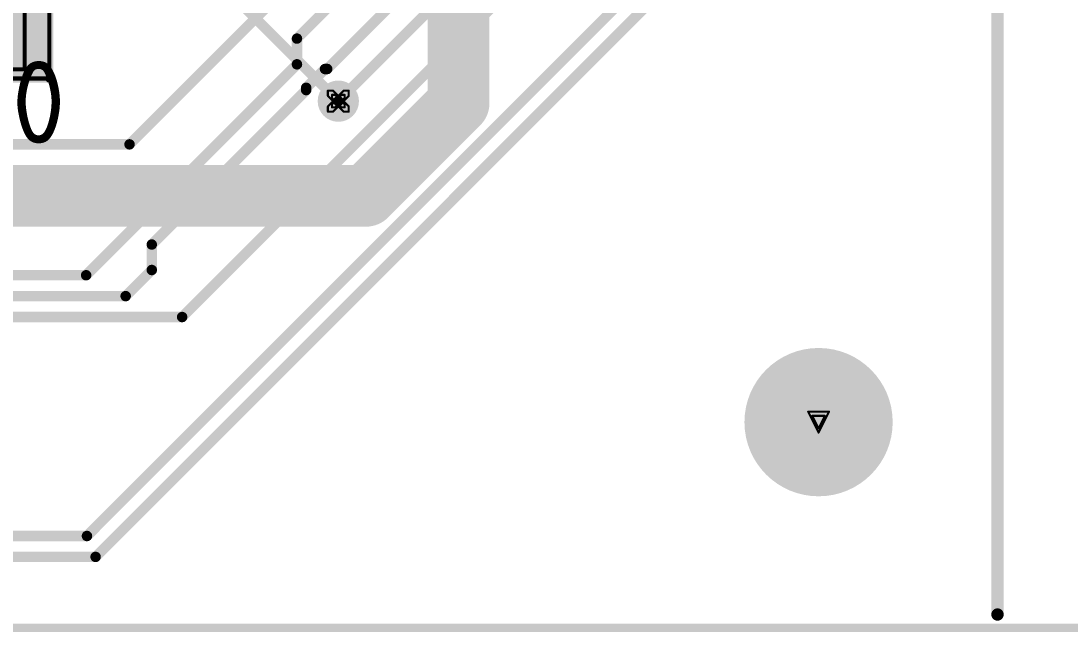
# Model space of a CAD drawing. Header units: millimetres. Extents: x 3219 to 51106, y -14166 to 2063.
# Drawn here: x 5642.09 to 5667.59, y 1760.26 to 1775.11 of the extents above; entities that cross this region are included whole.
import ezdxf

# ---------------------------------------------------------------- set-up
doc = ezdxf.new("R2010")
doc.units = ezdxf.units.MM
doc.layers.get('0').update_dxf_attribs({"lineweight": 53})
for name, color, linetype in [('Bottom Layer', 5, 'Continuous'), ('Bottom Solder', 6, 'Continuous'), ('Drill Drawing', 1, 'Continuous'), ('Mechanical 1', 6, 'Continuous'), ('Mechanical 13', 56, 'Continuous'), ('Mechanical 15', 56, 'Continuous'), ('Multi-Layer', 9, 'Continuous'), ('Top Layer', 1, 'Continuous'), ('Top Overlay', 2, 'Continuous'), ('Top Paste', 8, 'Continuous'), ('Top Solder', 216, 'Continuous')]:
    doc.layers.add(name, color=color, linetype=linetype)
doc.styles.add('GOST type B', font='GOST_B.TTF', dxfattribs={"height": 3.5})

# ---------------------------------------------------------------- blocks, each defined once
blk = doc.blocks.new('CAP__1206_109')
at = {"layer": 'Top Layer'}
for points in [[(-2, -0.8), (-2, 0.8), (-1, 0.8), (-1, -0.8)], [(1, -0.8), (1, 0.8), (2, 0.8), (2, -0.8)]]:
    blk.add_hatch(color=1, dxfattribs=at).paths.add_polyline_path(points)
at = {"layer": 'Top Paste'}
for points in [[(-2, -0.8), (-2, 0.8), (-1, 0.8), (-1, -0.8)], [(1, -0.8), (1, 0.8), (2, 0.8), (2, -0.8)]]:
    blk.add_hatch(color=8, dxfattribs=at).paths.add_polyline_path(points)
at = {"layer": 'Top Solder'}
for points in [[(-2.102, -0.902), (-2.102, 0.902), (-0.898, 0.902), (-0.898, -0.902)], [(0.898, -0.902), (0.898, 0.902), (2.102, 0.902), (2.102, -0.902)]]:
    blk.add_hatch(color=216, dxfattribs=at).paths.add_polyline_path(points)
at = {"layer": 'Mechanical 13'}
for points in [[(1.6, 0.775, 0.1, 0.1, 0), (-1.6, 0.775, 0.1, 0.1, 0)], [(-1.6, 0.775, 0.1, 0.1, 0), (-1.6, -0.775, 0.1, 0.1, 0)], [(1.6, 0.775, 0.1, 0.1, 0), (1.6, -0.775, 0.1, 0.1, 0)], [(1.6, -0.775, 0.1, 0.1, 0), (-1.6, -0.775, 0.1, 0.1, 0)]]:
    blk.add_lwpolyline(points, format="xyseb", dxfattribs=at)
for points in [[(-1.625, 0.775, 0.05, 0.05, 1), (-1.575, 0.775, 0.05, 0.05, 1)], [(-1.625, 0.775, 0.05, 0.05, 1), (-1.575, 0.775, 0.05, 0.05, 1)], [(1.575, 0.775, 0.05, 0.05, 1), (1.625, 0.775, 0.05, 0.05, 1)], [(1.575, 0.775, 0.05, 0.05, 1), (1.625, 0.775, 0.05, 0.05, 1)], [(-1.625, -0.775, 0.05, 0.05, 1), (-1.575, -0.775, 0.05, 0.05, 1)], [(-1.625, -0.775, 0.05, 0.05, 1), (-1.575, -0.775, 0.05, 0.05, 1)], [(1.575, -0.775, 0.05, 0.05, 1), (1.625, -0.775, 0.05, 0.05, 1)], [(1.575, -0.775, 0.05, 0.05, 1), (1.625, -0.775, 0.05, 0.05, 1)]]:
    blk.add_lwpolyline(points, format="xyseb", close=True, dxfattribs=at)
at = {"layer": 'Mechanical 15'}
for points in [[(-2.2, 1, 0.1, 0.1, 0), (-2.2, -1, 0.1, 0.1, 0)], [(2.2, 1, 0.1, 0.1, 0), (-2.2, 1, 0.1, 0.1, 0)], [(2.2, 1, 0.1, 0.1, 0), (2.2, -1, 0.1, 0.1, 0)], [(0, 0.5, 0.1, 0.1, 0), (0, -0.5, 0.1, 0.1, 0)], [(0.5, 0, 0.1, 0.1, 0), (-0.5, 0, 0.1, 0.1, 0)], [(2.2, -1, 0.1, 0.1, 0), (-2.2, -1, 0.1, 0.1, 0)]]:
    blk.add_lwpolyline(points, format="xyseb", dxfattribs=at)
for points in [[(-2.225, 1, 0.05, 0.05, 1), (-2.175, 1, 0.05, 0.05, 1)], [(-2.225, 1, 0.05, 0.05, 1), (-2.175, 1, 0.05, 0.05, 1)], [(2.175, 1, 0.05, 0.05, 1), (2.225, 1, 0.05, 0.05, 1)], [(2.175, 1, 0.05, 0.05, 1), (2.225, 1, 0.05, 0.05, 1)], [(-0.025, 0.5, 0.05, 0.05, 1), (0.025, 0.5, 0.05, 0.05, 1)], [(-0.525, 0, 0.05, 0.05, 1), (-0.475, 0, 0.05, 0.05, 1)], [(0.475, 0, 0.05, 0.05, 1), (0.525, 0, 0.05, 0.05, 1)], [(-0.025, -0.5, 0.05, 0.05, 1), (0.025, -0.5, 0.05, 0.05, 1)], [(-2.225, -1, 0.05, 0.05, 1), (-2.175, -1, 0.05, 0.05, 1)], [(-2.225, -1, 0.05, 0.05, 1), (-2.175, -1, 0.05, 0.05, 1)], [(2.175, -1, 0.05, 0.05, 1), (2.225, -1, 0.05, 0.05, 1)], [(2.175, -1, 0.05, 0.05, 1), (2.225, -1, 0.05, 0.05, 1)]]:
    blk.add_lwpolyline(points, format="xyseb", close=True, dxfattribs=at)
at = {"layer": 'Top Overlay'}
for points in [[(2.2, 1, 0.2, 0.2, 0), (-2.2, 1, 0.2, 0.2, 0)], [(-2.2, 1, 0.2, 0.2, 0), (-2.2, -1, 0.2, 0.2, 0)], [(2.2, 1, 0.2, 0.2, 0), (2.2, -1, 0.2, 0.2, 0)], [(2.2, -1, 0.2, 0.2, 0), (-2.2, -1, 0.2, 0.2, 0)]]:
    blk.add_lwpolyline(points, format="xyseb", dxfattribs=at)
for points in [[(-2.25, 1, 0.1, 0.1, 1), (-2.15, 1, 0.1, 0.1, 1)], [(-2.25, 1, 0.1, 0.1, 1), (-2.15, 1, 0.1, 0.1, 1)], [(2.15, 1, 0.1, 0.1, 1), (2.25, 1, 0.1, 0.1, 1)], [(2.15, 1, 0.1, 0.1, 1), (2.25, 1, 0.1, 0.1, 1)], [(-2.25, -1, 0.1, 0.1, 1), (-2.15, -1, 0.1, 0.1, 1)], [(-2.25, -1, 0.1, 0.1, 1), (-2.15, -1, 0.1, 0.1, 1)], [(2.15, -1, 0.1, 0.1, 1), (2.25, -1, 0.1, 0.1, 1)], [(2.15, -1, 0.1, 0.1, 1), (2.25, -1, 0.1, 0.1, 1)]]:
    blk.add_lwpolyline(points, format="xyseb", close=True, dxfattribs=at)

msp = doc.modelspace()

# ---------------------------------------------------------------- hatches: boundary and pattern name
at = {"layer": 'Bottom Layer'}
h = msp.add_hatch(color=5, dxfattribs=at)
edge = h.paths.add_edge_path()
edge.add_arc((5649.804, 1773.158), 0.4, 0, 360)
h = msp.add_hatch(color=5, dxfattribs=at)
edge = h.paths.add_edge_path()
edge.add_arc((5661.479, 1765.358), 1.7, 0, 360)
at = {"layer": 'Bottom Solder'}
h = msp.add_hatch(color=6, dxfattribs=at)
edge = h.paths.add_edge_path()
edge.add_arc((5649.804, 1773.158), 0.502, 0, 360)
h = msp.add_hatch(color=6, dxfattribs=at)
edge = h.paths.add_edge_path()
edge.add_arc((5661.479, 1765.358), 1.802, 0, 360)
at = {"layer": 'Multi-Layer'}
h = msp.add_hatch(color=9, dxfattribs=at)
edge = h.paths.add_edge_path()
edge.add_arc((5661.479, 1765.358), 1.7, 0, 360)
at = {"layer": 'Top Layer'}
h = msp.add_hatch(color=1, dxfattribs=at)
edge = h.paths.add_edge_path()
edge.add_arc((5649.804, 1773.158), 0.4, 0, 360)
h = msp.add_hatch(color=1, dxfattribs=at)
edge = h.paths.add_edge_path()
edge.add_arc((5661.479, 1765.358), 1.7, 0, 360)
at = {"layer": 'Top Solder'}
h = msp.add_hatch(color=216, dxfattribs=at)
edge = h.paths.add_edge_path()
edge.add_arc((5649.804, 1773.158), 0.502, 0, 360)
h = msp.add_hatch(color=216, dxfattribs=at)
edge = h.paths.add_edge_path()
edge.add_arc((5661.479, 1765.358), 1.802, 0, 360)

# ---------------------------------------------------------------- linework, layer by layer
at = {"layer": 'Bottom Layer'}
for points in [[(5652.729, 1773.108, 1.5, 1.5, 0), (5652.729, 1776.358, 1.5, 1.5, 0)], [(5647.428, 1775.534, 0.254, 0.254, 0), (5649.804, 1773.158, 0.254, 0.254, 0)], [(5650.479, 1770.858, 1.5, 1.5, 0), (5652.729, 1773.108, 1.5, 1.5, 0)], [(5639.729, 1770.858, 1.5, 1.5, 0), (5650.479, 1770.858, 1.5, 1.5, 0)]]:
    msp.add_lwpolyline(points, format="xyseb", dxfattribs=at)
for points in [[(5652.354, 1773.108, 0.75, 0.75, 1), (5653.104, 1773.108, 0.75, 0.75, 1)], [(5652.354, 1773.108, 0.75, 0.75, 1), (5653.104, 1773.108, 0.75, 0.75, 1)], [(5649.74, 1773.158, 0.127, 0.127, 1), (5649.867, 1773.158, 0.127, 0.127, 1)], [(5650.104, 1770.858, 0.75, 0.75, 1), (5650.854, 1770.858, 0.75, 0.75, 1)], [(5650.104, 1770.858, 0.75, 0.75, 1), (5650.854, 1770.858, 0.75, 0.75, 1)]]:
    msp.add_lwpolyline(points, format="xyseb", close=True, dxfattribs=at)
at = {"layer": 'Drill Drawing'}
for points in [[(5649.55, 1773.285, 0.0508, 0.0508, 0), (5649.55, 1773.412, 0.0508, 0.0508, 0)], [(5649.55, 1773.412, 0.0508, 0.0508, 0), (5649.677, 1773.412, 0.0508, 0.0508, 0)], [(5649.677, 1773.412, 0.0508, 0.0508, 0), (5649.804, 1773.285, 0.0508, 0.0508, 0)], [(5649.804, 1773.285, 0.0508, 0.0508, 0), (5649.931, 1773.412, 0.0508, 0.0508, 0)], [(5649.931, 1773.412, 0.0508, 0.0508, 0), (5650.058, 1773.412, 0.0508, 0.0508, 0)], [(5650.058, 1773.285, 0.0508, 0.0508, 0), (5650.058, 1773.412, 0.0508, 0.0508, 0)], [(5649.55, 1773.285, 0.0508, 0.0508, 0), (5649.677, 1773.158, 0.0508, 0.0508, 0)], [(5649.55, 1773.031, 0.0508, 0.0508, 0), (5649.677, 1773.158, 0.0508, 0.0508, 0)], [(5649.651, 1773.234, 0.0508, 0.0508, 0), (5649.651, 1773.311, 0.0508, 0.0508, 0)], [(5649.651, 1773.311, 0.0508, 0.0508, 0), (5649.727, 1773.311, 0.0508, 0.0508, 0)], [(5649.651, 1773.234, 0.0508, 0.0508, 0), (5649.727, 1773.158, 0.0508, 0.0508, 0)], [(5649.651, 1773.082, 0.0508, 0.0508, 0), (5649.727, 1773.158, 0.0508, 0.0508, 0)], [(5649.727, 1773.311, 0.0508, 0.0508, 0), (5649.804, 1773.234, 0.0508, 0.0508, 0)], [(5649.804, 1773.234, 0.0508, 0.0508, 0), (5649.88, 1773.311, 0.0508, 0.0508, 0)], [(5649.88, 1773.311, 0.0508, 0.0508, 0), (5649.956, 1773.311, 0.0508, 0.0508, 0)], [(5649.88, 1773.158, 0.0508, 0.0508, 0), (5649.956, 1773.234, 0.0508, 0.0508, 0)], [(5649.88, 1773.158, 0.0508, 0.0508, 0), (5649.956, 1773.082, 0.0508, 0.0508, 0)], [(5649.931, 1773.158, 0.0508, 0.0508, 0), (5650.058, 1773.285, 0.0508, 0.0508, 0)], [(5649.931, 1773.158, 0.0508, 0.0508, 0), (5650.058, 1773.031, 0.0508, 0.0508, 0)], [(5649.956, 1773.234, 0.0508, 0.0508, 0), (5649.956, 1773.311, 0.0508, 0.0508, 0)], [(5649.55, 1772.904, 0.0508, 0.0508, 0), (5649.55, 1773.031, 0.0508, 0.0508, 0)], [(5649.55, 1772.904, 0.0508, 0.0508, 0), (5649.677, 1772.904, 0.0508, 0.0508, 0)], [(5649.651, 1773.006, 0.0508, 0.0508, 0), (5649.651, 1773.082, 0.0508, 0.0508, 0)], [(5649.651, 1773.006, 0.0508, 0.0508, 0), (5649.727, 1773.006, 0.0508, 0.0508, 0)], [(5649.677, 1772.904, 0.0508, 0.0508, 0), (5649.804, 1773.031, 0.0508, 0.0508, 0)], [(5649.727, 1773.006, 0.0508, 0.0508, 0), (5649.804, 1773.082, 0.0508, 0.0508, 0)], [(5649.804, 1773.082, 0.0508, 0.0508, 0), (5649.88, 1773.006, 0.0508, 0.0508, 0)], [(5649.804, 1773.031, 0.0508, 0.0508, 0), (5649.931, 1772.904, 0.0508, 0.0508, 0)], [(5649.88, 1773.006, 0.0508, 0.0508, 0), (5649.956, 1773.006, 0.0508, 0.0508, 0)], [(5649.931, 1772.904, 0.0508, 0.0508, 0), (5650.058, 1772.904, 0.0508, 0.0508, 0)], [(5649.956, 1773.006, 0.0508, 0.0508, 0), (5649.956, 1773.082, 0.0508, 0.0508, 0)], [(5650.058, 1772.904, 0.0508, 0.0508, 0), (5650.058, 1773.031, 0.0508, 0.0508, 0)], [(5661.225, 1765.612, 0.0508, 0.0508, 0), (5661.733, 1765.612, 0.0508, 0.0508, 0)], [(5661.225, 1765.612, 0.0508, 0.0508, 0), (5661.479, 1765.104, 0.0508, 0.0508, 0)], [(5661.326, 1765.511, 0.0508, 0.0508, 0), (5661.631, 1765.511, 0.0508, 0.0508, 0)], [(5661.326, 1765.511, 0.0508, 0.0508, 0), (5661.479, 1765.206, 0.0508, 0.0508, 0)], [(5661.479, 1765.104, 0.0508, 0.0508, 0), (5661.733, 1765.612, 0.0508, 0.0508, 0)], [(5661.479, 1765.206, 0.0508, 0.0508, 0), (5661.631, 1765.511, 0.0508, 0.0508, 0)]]:
    msp.add_lwpolyline(points, format="xyseb", dxfattribs=at)
for points in [[(5649.537, 1773.412, 0.0254, 0.0254, 1), (5649.562, 1773.412, 0.0254, 0.0254, 1)], [(5649.537, 1773.412, 0.0254, 0.0254, 1), (5649.562, 1773.412, 0.0254, 0.0254, 1)], [(5649.664, 1773.412, 0.0254, 0.0254, 1), (5649.689, 1773.412, 0.0254, 0.0254, 1)], [(5649.664, 1773.412, 0.0254, 0.0254, 1), (5649.689, 1773.412, 0.0254, 0.0254, 1)], [(5649.918, 1773.412, 0.0254, 0.0254, 1), (5649.943, 1773.412, 0.0254, 0.0254, 1)], [(5649.918, 1773.412, 0.0254, 0.0254, 1), (5649.943, 1773.412, 0.0254, 0.0254, 1)], [(5650.045, 1773.412, 0.0254, 0.0254, 1), (5650.07, 1773.412, 0.0254, 0.0254, 1)], [(5650.045, 1773.412, 0.0254, 0.0254, 1), (5650.07, 1773.412, 0.0254, 0.0254, 1)], [(5649.537, 1773.285, 0.0254, 0.0254, 1), (5649.562, 1773.285, 0.0254, 0.0254, 1)], [(5649.537, 1773.285, 0.0254, 0.0254, 1), (5649.562, 1773.285, 0.0254, 0.0254, 1)], [(5649.638, 1773.311, 0.0254, 0.0254, 1), (5649.664, 1773.311, 0.0254, 0.0254, 1)], [(5649.638, 1773.311, 0.0254, 0.0254, 1), (5649.664, 1773.311, 0.0254, 0.0254, 1)], [(5649.638, 1773.234, 0.0254, 0.0254, 1), (5649.664, 1773.234, 0.0254, 0.0254, 1)], [(5649.638, 1773.234, 0.0254, 0.0254, 1), (5649.664, 1773.234, 0.0254, 0.0254, 1)], [(5649.664, 1773.158, 0.0254, 0.0254, 1), (5649.689, 1773.158, 0.0254, 0.0254, 1)], [(5649.664, 1773.158, 0.0254, 0.0254, 1), (5649.689, 1773.158, 0.0254, 0.0254, 1)], [(5649.715, 1773.311, 0.0254, 0.0254, 1), (5649.74, 1773.311, 0.0254, 0.0254, 1)], [(5649.715, 1773.311, 0.0254, 0.0254, 1), (5649.74, 1773.311, 0.0254, 0.0254, 1)], [(5649.715, 1773.158, 0.0254, 0.0254, 1), (5649.74, 1773.158, 0.0254, 0.0254, 1)], [(5649.715, 1773.158, 0.0254, 0.0254, 1), (5649.74, 1773.158, 0.0254, 0.0254, 1)], [(5649.791, 1773.285, 0.0254, 0.0254, 1), (5649.816, 1773.285, 0.0254, 0.0254, 1)], [(5649.791, 1773.285, 0.0254, 0.0254, 1), (5649.816, 1773.285, 0.0254, 0.0254, 1)], [(5649.791, 1773.234, 0.0254, 0.0254, 1), (5649.816, 1773.234, 0.0254, 0.0254, 1)], [(5649.791, 1773.234, 0.0254, 0.0254, 1), (5649.816, 1773.234, 0.0254, 0.0254, 1)], [(5649.867, 1773.311, 0.0254, 0.0254, 1), (5649.892, 1773.311, 0.0254, 0.0254, 1)], [(5649.867, 1773.311, 0.0254, 0.0254, 1), (5649.892, 1773.311, 0.0254, 0.0254, 1)], [(5649.867, 1773.158, 0.0254, 0.0254, 1), (5649.892, 1773.158, 0.0254, 0.0254, 1)], [(5649.867, 1773.158, 0.0254, 0.0254, 1), (5649.892, 1773.158, 0.0254, 0.0254, 1)], [(5649.918, 1773.158, 0.0254, 0.0254, 1), (5649.943, 1773.158, 0.0254, 0.0254, 1)], [(5649.918, 1773.158, 0.0254, 0.0254, 1), (5649.943, 1773.158, 0.0254, 0.0254, 1)], [(5649.943, 1773.311, 0.0254, 0.0254, 1), (5649.969, 1773.311, 0.0254, 0.0254, 1)], [(5649.943, 1773.311, 0.0254, 0.0254, 1), (5649.969, 1773.311, 0.0254, 0.0254, 1)], [(5649.943, 1773.234, 0.0254, 0.0254, 1), (5649.969, 1773.234, 0.0254, 0.0254, 1)], [(5649.943, 1773.234, 0.0254, 0.0254, 1), (5649.969, 1773.234, 0.0254, 0.0254, 1)], [(5650.045, 1773.285, 0.0254, 0.0254, 1), (5650.07, 1773.285, 0.0254, 0.0254, 1)], [(5650.045, 1773.285, 0.0254, 0.0254, 1), (5650.07, 1773.285, 0.0254, 0.0254, 1)], [(5649.537, 1773.031, 0.0254, 0.0254, 1), (5649.562, 1773.031, 0.0254, 0.0254, 1)], [(5649.537, 1773.031, 0.0254, 0.0254, 1), (5649.562, 1773.031, 0.0254, 0.0254, 1)], [(5649.537, 1772.904, 0.0254, 0.0254, 1), (5649.562, 1772.904, 0.0254, 0.0254, 1)], [(5649.537, 1772.904, 0.0254, 0.0254, 1), (5649.562, 1772.904, 0.0254, 0.0254, 1)], [(5649.638, 1773.082, 0.0254, 0.0254, 1), (5649.664, 1773.082, 0.0254, 0.0254, 1)], [(5649.638, 1773.082, 0.0254, 0.0254, 1), (5649.664, 1773.082, 0.0254, 0.0254, 1)], [(5649.638, 1773.006, 0.0254, 0.0254, 1), (5649.664, 1773.006, 0.0254, 0.0254, 1)], [(5649.638, 1773.006, 0.0254, 0.0254, 1), (5649.664, 1773.006, 0.0254, 0.0254, 1)], [(5649.664, 1772.904, 0.0254, 0.0254, 1), (5649.689, 1772.904, 0.0254, 0.0254, 1)], [(5649.664, 1772.904, 0.0254, 0.0254, 1), (5649.689, 1772.904, 0.0254, 0.0254, 1)], [(5649.715, 1773.006, 0.0254, 0.0254, 1), (5649.74, 1773.006, 0.0254, 0.0254, 1)], [(5649.715, 1773.006, 0.0254, 0.0254, 1), (5649.74, 1773.006, 0.0254, 0.0254, 1)], [(5649.791, 1773.082, 0.0254, 0.0254, 1), (5649.816, 1773.082, 0.0254, 0.0254, 1)], [(5649.791, 1773.082, 0.0254, 0.0254, 1), (5649.816, 1773.082, 0.0254, 0.0254, 1)], [(5649.791, 1773.031, 0.0254, 0.0254, 1), (5649.816, 1773.031, 0.0254, 0.0254, 1)], [(5649.791, 1773.031, 0.0254, 0.0254, 1), (5649.816, 1773.031, 0.0254, 0.0254, 1)], [(5649.867, 1773.006, 0.0254, 0.0254, 1), (5649.892, 1773.006, 0.0254, 0.0254, 1)], [(5649.867, 1773.006, 0.0254, 0.0254, 1), (5649.892, 1773.006, 0.0254, 0.0254, 1)], [(5649.918, 1772.904, 0.0254, 0.0254, 1), (5649.943, 1772.904, 0.0254, 0.0254, 1)], [(5649.918, 1772.904, 0.0254, 0.0254, 1), (5649.943, 1772.904, 0.0254, 0.0254, 1)], [(5649.943, 1773.082, 0.0254, 0.0254, 1), (5649.969, 1773.082, 0.0254, 0.0254, 1)], [(5649.943, 1773.082, 0.0254, 0.0254, 1), (5649.969, 1773.082, 0.0254, 0.0254, 1)], [(5649.943, 1773.006, 0.0254, 0.0254, 1), (5649.969, 1773.006, 0.0254, 0.0254, 1)], [(5649.943, 1773.006, 0.0254, 0.0254, 1), (5649.969, 1773.006, 0.0254, 0.0254, 1)], [(5650.045, 1773.031, 0.0254, 0.0254, 1), (5650.07, 1773.031, 0.0254, 0.0254, 1)], [(5650.045, 1773.031, 0.0254, 0.0254, 1), (5650.07, 1773.031, 0.0254, 0.0254, 1)], [(5650.045, 1772.904, 0.0254, 0.0254, 1), (5650.07, 1772.904, 0.0254, 0.0254, 1)], [(5650.045, 1772.904, 0.0254, 0.0254, 1), (5650.07, 1772.904, 0.0254, 0.0254, 1)], [(5661.212, 1765.612, 0.0254, 0.0254, 1), (5661.237, 1765.612, 0.0254, 0.0254, 1)], [(5661.212, 1765.612, 0.0254, 0.0254, 1), (5661.237, 1765.612, 0.0254, 0.0254, 1)], [(5661.313, 1765.511, 0.0254, 0.0254, 1), (5661.339, 1765.511, 0.0254, 0.0254, 1)], [(5661.313, 1765.511, 0.0254, 0.0254, 1), (5661.339, 1765.511, 0.0254, 0.0254, 1)], [(5661.618, 1765.511, 0.0254, 0.0254, 1), (5661.644, 1765.511, 0.0254, 0.0254, 1)], [(5661.618, 1765.511, 0.0254, 0.0254, 1), (5661.644, 1765.511, 0.0254, 0.0254, 1)], [(5661.72, 1765.612, 0.0254, 0.0254, 1), (5661.745, 1765.612, 0.0254, 0.0254, 1)], [(5661.72, 1765.612, 0.0254, 0.0254, 1), (5661.745, 1765.612, 0.0254, 0.0254, 1)], [(5661.466, 1765.206, 0.0254, 0.0254, 1), (5661.491, 1765.206, 0.0254, 0.0254, 1)], [(5661.466, 1765.206, 0.0254, 0.0254, 1), (5661.491, 1765.206, 0.0254, 0.0254, 1)], [(5661.466, 1765.104, 0.0254, 0.0254, 1), (5661.491, 1765.104, 0.0254, 0.0254, 1)], [(5661.466, 1765.104, 0.0254, 0.0254, 1), (5661.491, 1765.104, 0.0254, 0.0254, 1)]]:
    msp.add_lwpolyline(points, format="xyseb", close=True, dxfattribs=at)
at = {"layer": 'Mechanical 1'}
msp.add_lwpolyline([(5516.479, 1760.358, 0.2, 0.2, 0), (5761.479, 1760.358, 0.2, 0.2, 0)], format="xyseb", dxfattribs=at)
at = {"layer": 'Top Layer'}
for points in [[(5649.804, 1773.158, 0.254, 0.254, 0), (5658.283, 1781.637, 0.254, 0.254, 0)], [(5649.535, 1773.939, 0.254, 0.254, 0), (5656.51, 1780.914, 0.254, 0.254, 0)], [(5648.799, 1774.678, 0.254, 0.254, 0), (5654.029, 1779.908, 0.254, 0.254, 0)], [(5646.008, 1767.912, 0.254, 0.254, 0), (5657.754, 1779.658, 0.254, 0.254, 0)], [(5643.693, 1762.591, 0.254, 0.254, 0), (5658.804, 1777.702, 0.254, 0.254, 0)], [(5643.904, 1762.083, 0.254, 0.254, 0), (5659.354, 1777.533, 0.254, 0.254, 0)], [(5644.729, 1772.108, 0.254, 0.254, 0), (5649.479, 1776.858, 0.254, 0.254, 0)], [(5648.799, 1774.053, 0.254, 0.254, 0), (5648.799, 1774.678, 0.254, 0.254, 0)], [(5643.674, 1768.928, 0.254, 0.254, 0), (5648.799, 1774.053, 0.254, 0.254, 0)], [(5649.023, 1773.482, 0.254, 0.254, 0), (5649.48, 1773.939, 0.254, 0.254, 0)], [(5649.48, 1773.939, 0.254, 0.254, 0), (5649.535, 1773.939, 0.254, 0.254, 0)], [(5645.269, 1769.674, 0.254, 0.254, 0), (5649.023, 1773.427, 0.254, 0.254, 0)], [(5649.023, 1773.427, 0.254, 0.254, 0), (5649.023, 1773.482, 0.254, 0.254, 0)], [(5631.792, 1772.108, 0.254, 0.254, 0), (5644.729, 1772.108, 0.254, 0.254, 0)], [(5645.269, 1769.055, 0.254, 0.254, 0), (5645.269, 1769.674, 0.254, 0.254, 0)], [(5644.634, 1768.42, 0.254, 0.254, 0), (5645.269, 1769.055, 0.254, 0.254, 0)], [(5631.872, 1768.928, 0.254, 0.254, 0), (5643.674, 1768.928, 0.254, 0.254, 0)], [(5627.018, 1768.42, 0.254, 0.254, 0), (5644.634, 1768.42, 0.254, 0.254, 0)], [(5640.494, 1767.912, 0.254, 0.254, 0), (5646.008, 1767.912, 0.254, 0.254, 0)], [(5605.139, 1762.591, 0.254, 0.254, 0), (5643.693, 1762.591, 0.254, 0.254, 0)], [(5604.929, 1762.083, 0.254, 0.254, 0), (5643.904, 1762.083, 0.254, 0.254, 0)]]:
    msp.add_lwpolyline(points, format="xyseb", dxfattribs=at)
for points in [[(5648.735, 1774.678, 0.127, 0.127, 1), (5648.862, 1774.678, 0.127, 0.127, 1)], [(5648.735, 1774.678, 0.127, 0.127, 1), (5648.862, 1774.678, 0.127, 0.127, 1)], [(5648.735, 1774.053, 0.127, 0.127, 1), (5648.862, 1774.053, 0.127, 0.127, 1)], [(5648.735, 1774.053, 0.127, 0.127, 1), (5648.862, 1774.053, 0.127, 0.127, 1)], [(5649.417, 1773.939, 0.127, 0.127, 1), (5649.544, 1773.939, 0.127, 0.127, 1)], [(5649.417, 1773.939, 0.127, 0.127, 1), (5649.544, 1773.939, 0.127, 0.127, 1)], [(5649.471, 1773.939, 0.127, 0.127, 1), (5649.598, 1773.939, 0.127, 0.127, 1)], [(5649.471, 1773.939, 0.127, 0.127, 1), (5649.598, 1773.939, 0.127, 0.127, 1)], [(5648.959, 1773.482, 0.127, 0.127, 1), (5649.086, 1773.482, 0.127, 0.127, 1)], [(5648.959, 1773.482, 0.127, 0.127, 1), (5649.086, 1773.482, 0.127, 0.127, 1)], [(5648.959, 1773.427, 0.127, 0.127, 1), (5649.086, 1773.427, 0.127, 0.127, 1)], [(5648.959, 1773.427, 0.127, 0.127, 1), (5649.086, 1773.427, 0.127, 0.127, 1)], [(5649.74, 1773.158, 0.127, 0.127, 1), (5649.867, 1773.158, 0.127, 0.127, 1)], [(5644.665, 1772.108, 0.127, 0.127, 1), (5644.792, 1772.108, 0.127, 0.127, 1)], [(5644.665, 1772.108, 0.127, 0.127, 1), (5644.792, 1772.108, 0.127, 0.127, 1)], [(5645.206, 1769.674, 0.127, 0.127, 1), (5645.333, 1769.674, 0.127, 0.127, 1)], [(5645.206, 1769.674, 0.127, 0.127, 1), (5645.333, 1769.674, 0.127, 0.127, 1)], [(5645.206, 1769.055, 0.127, 0.127, 1), (5645.333, 1769.055, 0.127, 0.127, 1)], [(5645.206, 1769.055, 0.127, 0.127, 1), (5645.333, 1769.055, 0.127, 0.127, 1)], [(5643.61, 1768.928, 0.127, 0.127, 1), (5643.737, 1768.928, 0.127, 0.127, 1)], [(5643.61, 1768.928, 0.127, 0.127, 1), (5643.737, 1768.928, 0.127, 0.127, 1)], [(5644.571, 1768.42, 0.127, 0.127, 1), (5644.698, 1768.42, 0.127, 0.127, 1)], [(5644.571, 1768.42, 0.127, 0.127, 1), (5644.698, 1768.42, 0.127, 0.127, 1)], [(5645.944, 1767.912, 0.127, 0.127, 1), (5646.071, 1767.912, 0.127, 0.127, 1)], [(5645.944, 1767.912, 0.127, 0.127, 1), (5646.071, 1767.912, 0.127, 0.127, 1)], [(5643.63, 1762.591, 0.127, 0.127, 1), (5643.757, 1762.591, 0.127, 0.127, 1)], [(5643.63, 1762.591, 0.127, 0.127, 1), (5643.757, 1762.591, 0.127, 0.127, 1)], [(5643.84, 1762.083, 0.127, 0.127, 1), (5643.967, 1762.083, 0.127, 0.127, 1)], [(5643.84, 1762.083, 0.127, 0.127, 1), (5643.967, 1762.083, 0.127, 0.127, 1)]]:
    msp.add_lwpolyline(points, format="xyseb", close=True, dxfattribs=at)
at = {"layer": 'Top Overlay'}
msp.add_lwpolyline([(5665.829, 1760.683, 0.3, 0.3, 0), (5665.829, 1791.883, 0.3, 0.3, 0)], format="xyseb", dxfattribs=at)
msp.add_lwpolyline([(5665.754, 1760.683, 0.15, 0.15, 1), (5665.904, 1760.683, 0.15, 0.15, 1)], format="xyseb", close=True, dxfattribs=at)

# ---------------------------------------------------------------- block references
at = {"rotation": 180}
msp.add_blockref('CAP__1206_109', (5640.579, 1774.708), dxfattribs=at)

# ---------------------------------------------------------------- texts
at = {"layer": 'Top Overlay', "style": 'GOST type B'}
msp.add_text('C20', height=2, dxfattribs=at).set_placement((5639.193, 1772.133))

doc.saveas('drawing.dxf')
